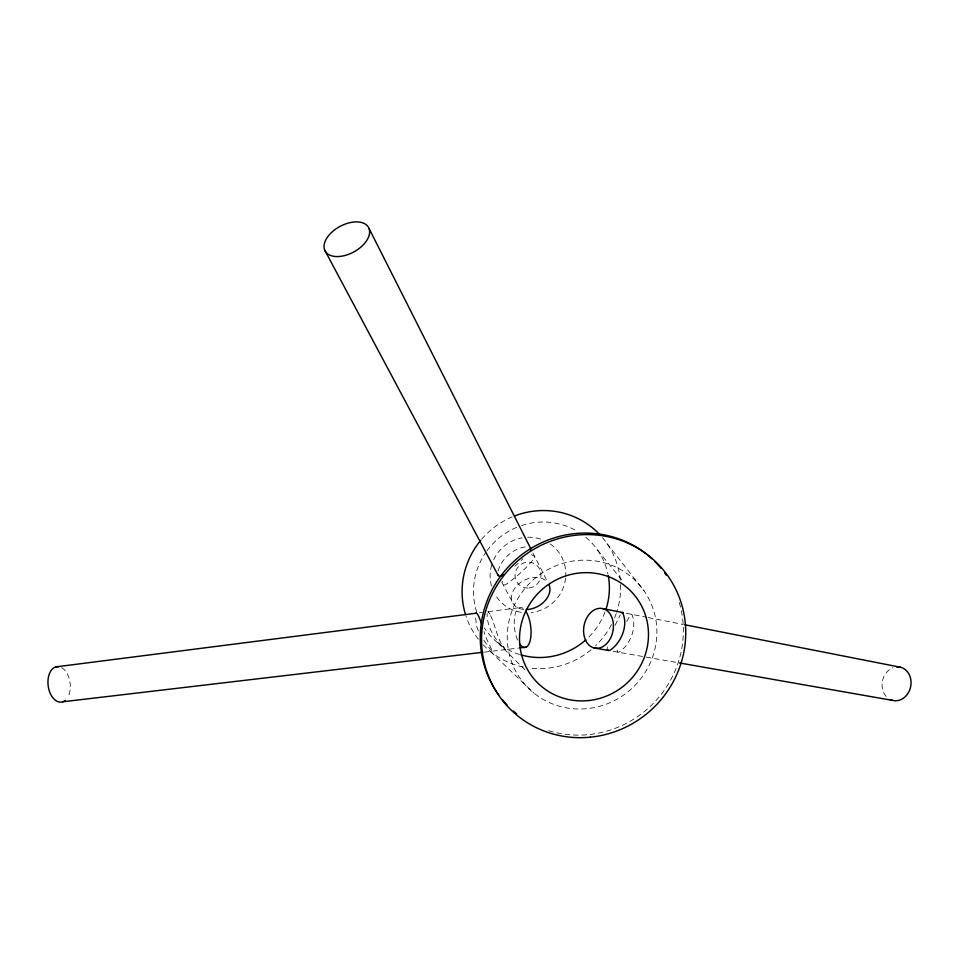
<?xml version="1.0" encoding="UTF-8"?>
<svg xmlns="http://www.w3.org/2000/svg" width="959" height="959" viewBox="0 0 959 959"><rect width="100%" height="100%" fill="white"/><g stroke="black" fill="none" stroke-linecap="round" stroke-linejoin="round"><path stroke-width="0.72" stroke-dasharray="4.79 3.6" d="M498.081 571.096C501.569 558.426 513.964 547.421 527.306 546.774M615.115 625.28L620.305 614.827M626.647 621.408L629.643 616.265L631.897 614.347C637.339 626.874 630.507 644.46 619.274 652.012L617.704 652.084L616.685 648.596M521.085 560.524L522.991 558.594M514.923 566.122L518.1 563.377M479.332 612.789L482.305 612.417M488.251 611.65L519.454 607.67M484.379 652.108L518.543 648.08M613.101 651.281L677.821 662.657M626.263 613.233L646.786 617.272M648.248 617.572L683.431 624.501M531.334 554.722L534.643 556.364L534.463 558.174C526.251 568.363 516.122 577.498 505.381 584.858L503.499 584.846L502.516 583.563L502.492 581.118M490.6 651.652L533.887 693.117M497.877 642.902L526.515 671.36M490.049 614.156L487.771 611.83L488.407 611.638C495.683 623.302 496.259 638.598 505.177 649.567C495.743 640.432 486.74 627.546 487.136 613.556M597.625 550.166L622.631 580.914M606.951 543.477L644.136 590.96A75.893 73.34 -40.6 0 1 587.208 708.629A75.893 73.34 -40.6 0 1 514.851 604.158A75.893 73.34 -40.6 0 1 644.136 590.96M483.887 640.348C502.36 667.044 485.434 639.821 484.067 631.633M478.325 630.878L476.575 626.047L475.292 615.067M501.737 582.089L512.274 601.868M532.892 552.899L547.733 582.281M607.239 646.917L607.335 648.296M679.284 602.516A102.997 99.544 -40.6 0 1 650.67 705.992A102.997 99.544 -40.6 0 1 545.599 729.643M585.793 537.268A68.76 66.914 -42 0 1 607.97 574.201M605.033 611.926A68.76 66.914 -42 0 1 586.98 638.814M519.622 654.494A68.76 66.914 -42 0 1 484.247 627.845M476.707 612.046A68.76 66.914 -42 0 1 486.141 551.916M486.956 550.79A68.76 66.914 -42 0 1 517.357 527.09M521.456 525.58A68.76 66.914 -42 0 1 577.402 531.346M602.516 537.687A80.22 78.075 -42 0 1 620.413 581.693M620.569 584.606A80.22 78.075 -42 0 1 616.661 612.238M616.193 613.652A80.22 78.075 -42 0 1 614.611 617.812M611.506 624.501A80.22 78.075 -42 0 1 595.539 645.815M591.092 649.794A80.22 78.075 -42 0 1 530.507 668.159M523.314 667.02A80.22 78.075 -42 0 1 483.108 644.748M478.337 639.209A80.22 78.075 -42 0 1 466.014 616.146M481.646 539.246A80.22 78.075 -42 0 1 512.166 516.925M550.298 543.957A38.276 37.341 -42.6 0 1 565.714 576.719M565.582 578.121A38.276 37.341 -42.6 0 1 531.166 612.537M521.324 612.333A38.276 37.341 -42.6 0 1 495.419 595.095M491.511 586.129A38.276 37.341 -42.6 0 1 492.566 562.453M493.669 559.828A38.276 37.341 -42.6 0 1 522.056 537.831M527.702 537.232A38.276 37.341 -42.6 0 1 542.926 539.941M523.842 609.48A20.271 14.721 -27.5 0 1 515.858 586.86A20.271 14.721 -27.5 0 1 546.978 581.729M886.14 696.426A17.046 14.373 -78.3 0 1 892.865 667.776M61.688 667.704A17.837 11.052 82.8 0 1 67.406 697.852M517.572 640.061A20.127 8.128 83 0 1 514.839 615.606A20.127 8.128 83 0 1 523.782 608.893M529.08 587.999A13.126 12.803 -42.6 0 0 538.694 567.488A13.126 12.803 -42.6 0 0 516.29 569.874A13.126 12.803 -42.6 0 0 529.08 587.999"/><path stroke-width="1.44" d="M530.471 550.298L530.651 548.464M503.391 574.849L500.718 576.095L498.824 576.059L497.817 574.753M621.468 612.813L622.499 612.489C628.684 625.172 621.336 642.806 609.912 650.358L608.126 650.406L607.251 649.231M55.91 666.877L476.371 613.173M62.551 701.808L482.892 652.276M520.03 647.9L525.964 647.205M593.981 647.924L608.689 650.502M679.296 662.921L892.565 700.394M602.815 608.617A20.151 14.709 -79.2 0 1 608.737 641.163A20.151 14.709 -79.2 0 1 583.971 635.11A20.151 14.709 -79.2 0 1 602.815 608.617L623.338 612.657M684.894 624.788L900.357 667.224M324.562 249.82L498.212 575.496M368.999 228.386A24.718 14.517 -28.3 0 1 340.421 256.365A24.718 14.517 -28.3 0 1 331.059 232.917A24.718 14.517 -28.3 0 1 368.999 228.386L530.866 548.896M481.85 624.189L478.769 616.481A28.051 3.584 75.6 0 0 475.64 613.472M664.563 572.811A102.997 99.544 -40.6 0 1 666.229 575.16M516.637 713.724A102.997 99.544 -40.6 0 1 513.341 710.967M507.071 704.961A102.997 99.544 -40.6 0 1 502.264 699.531M498.752 694.975A102.997 99.544 -40.6 0 1 515.558 559.804A102.997 99.544 -40.6 0 1 651.952 558.737M655.105 561.758A102.997 99.544 -40.6 0 1 660.991 568.231M608.258 575.64A68.76 66.914 -42 0 1 606.016 609.109M585.865 639.821A68.76 66.914 -42 0 1 521.037 654.913M465.559 614.755A80.22 78.075 -42 0 1 480.747 540.313M514.755 515.882A80.22 78.075 -42 0 1 599.567 534.403M549.075 584.954A20.271 14.721 -27.5 0 1 544.76 601.089A20.271 14.721 -27.5 0 1 526.251 609.564M896.605 666.925A17.046 14.373 -78.3 0 1 910.678 686.536A17.046 14.373 -78.3 0 1 890.204 699.531M525.892 611.434A20.127 8.128 83 0 1 530.447 639.305A20.127 8.128 83 0 1 519.502 643.669M65.188 700.37A17.837 11.052 82.8 0 1 48.441 687.519A17.837 11.052 82.8 0 1 58.787 666.697M590.336 737.183A103.56 100.048 -40.6 0 0 668.543 576.886A103.56 100.048 -40.6 0 0 492.099 594.352A103.56 100.048 -40.6 0 0 590.336 737.183M588.502 700.561A65.404 63.186 -40.5 0 0 637.459 599.123A65.404 63.186 -40.5 0 0 526.047 610.643A65.404 63.186 -40.5 0 0 588.502 700.561"/></g></svg>
